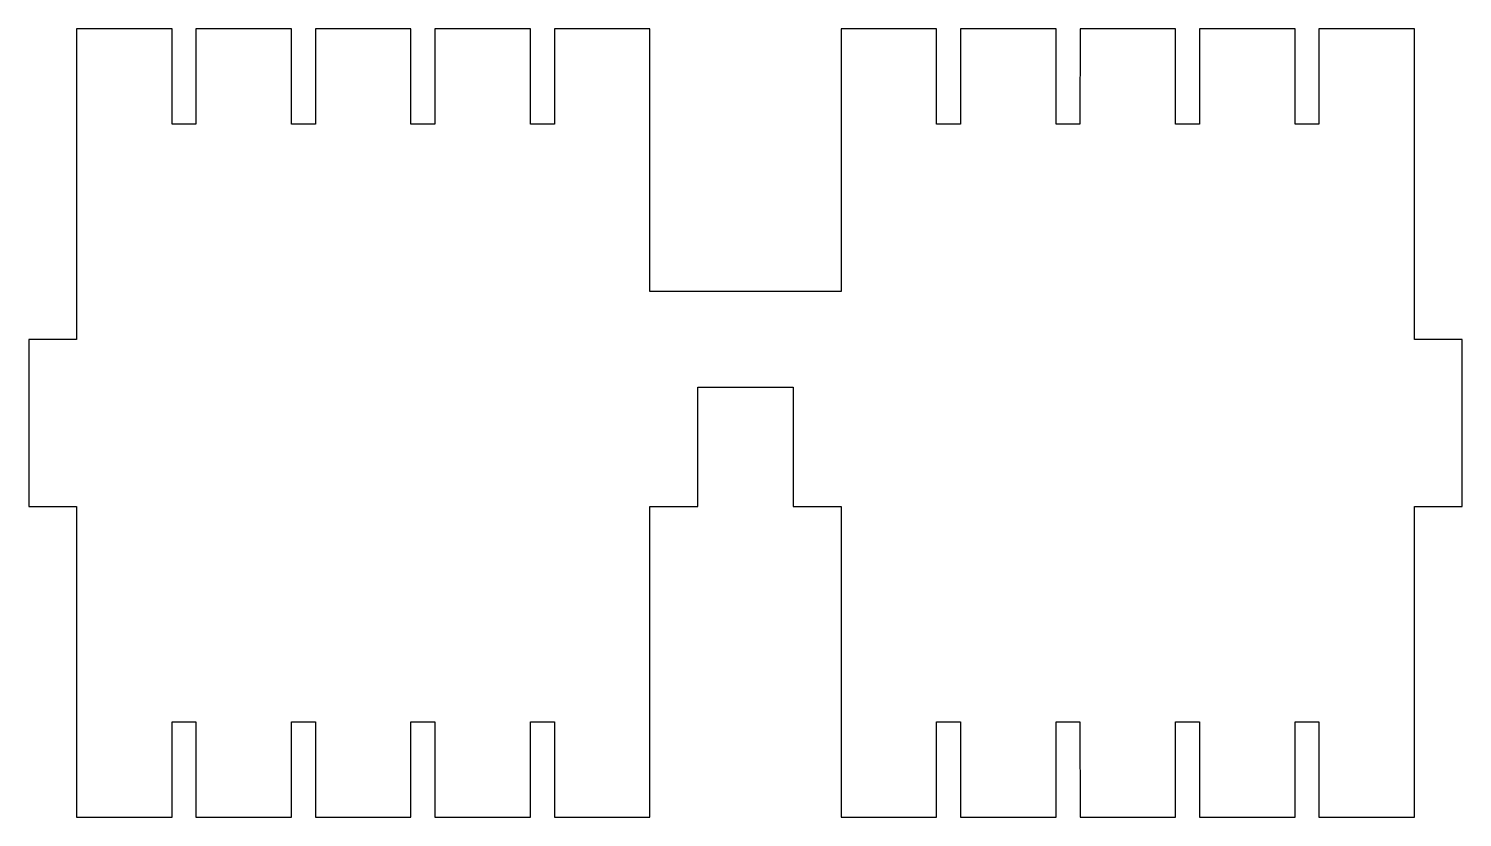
# Model space of a CAD drawing. Extents: x 0 to 30, y 0 to 16.5.
import ezdxf

# ---------------------------------------------------------------- set-up
doc = ezdxf.new("R2010")
doc.units = 0
doc.layers.add('Layer_1', color=7, linetype='CONTINUOUS')

msp = doc.modelspace()

# ---------------------------------------------------------------- linework, layer by layer
at = {"layer": 'Layer_1', "color": 7}
for p, q in [((2.999713, 16.500361), (0.999905, 16.500361)), ((0.999905, 16.500361), (0.999905, 10.000433)), ((2.999713, 14.499986), (2.999713, 16.500361)), ((5.500026, 16.500361), (3.499666, 16.500361)), ((3.499666, 16.500361), (3.499666, 14.499986)), ((5.500026, 14.499986), (5.500026, 16.500361)), ((7.999787, 16.500361), (5.999978, 16.500361)), ((5.999978, 16.500361), (5.999978, 14.499986)), ((7.999787, 14.499986), (7.999787, 16.500361)), ((10.5001, 16.500361), (8.499739, 16.500361)), ((8.499739, 16.500361), (8.499739, 14.499986)), ((10.5001, 14.499986), (10.5001, 16.500361)), ((12.999861, 16.500361), (11.000052, 16.500361)), ((11.000052, 16.500361), (11.000052, 14.499986)), ((12.999662, 10.999979), (12.999861, 16.500361)), ((16.999926, 16.500078), (16.999727, 10.999697)), ((18.999735, 16.500078), (16.999926, 16.500078)), ((18.999171, 14.499704), (18.999735, 16.500078)), ((19.499688, 16.500078), (19.499123, 14.499704)), ((21.500048, 16.500078), (19.499688, 16.500078)), ((21.499483, 14.499704), (21.500048, 16.500078)), ((22, 16.500078), (21.999436, 14.499704)), ((23.999809, 16.500078), (22, 16.500078)), ((23.999244, 14.499704), (23.999809, 16.500078)), ((24.49976, 16.500078), (24.499195, 14.499704)), ((26.50012, 16.500078), (24.49976, 16.500078)), ((26.499556, 14.499704), (26.50012, 16.500078)), ((27.000074, 16.500078), (26.999509, 14.499704)), ((28.999883, 16.500078), (27.000074, 16.500078)), ((28.999883, 10.000151), (28.999883, 16.500078)), ((3.499666, 14.499986), (2.999713, 14.499986)), ((5.999978, 14.499986), (5.500026, 14.499986)), ((8.499739, 14.499986), (7.999787, 14.499986)), ((11.000052, 14.499986), (10.5001, 14.499986)), ((19.499123, 14.499704), (18.999171, 14.499704)), ((21.999436, 14.499704), (21.499483, 14.499704)), ((24.499195, 14.499704), (23.999244, 14.499704)), ((26.999509, 14.499704), (26.499556, 14.499704)), ((16.999727, 10.999697), (12.999662, 10.999979)), ((0.999905, 10.000433), (0, 10.000433)), ((0, 10.000433), (0, 6.5002)), ((29.999788, 10.000151), (28.999883, 10.000151)), ((29.999788, 6.499918), (29.999788, 10.000151)), ((13.999927, 8.999955), (15.999927, 9.000012)), ((13.999927, 6.499946), (13.999927, 8.999955)), ((15.999927, 9.000012), (15.999927, 6.500002)), ((0, 6.5002), (0.999905, 6.5002)), ((0.999905, 6.5002), (0.999905, 0.000284)), ((12.999861, 0.000284), (12.999717, 6.506437)), ((12.999717, 6.506437), (13.999927, 6.499946)), ((15.999927, 6.500002), (16.999926, 6.500002)), ((16.999926, 6.500002), (16.999926, 0.000001)), ((28.999883, 0.000001), (28.999883, 6.499918)), ((28.999883, 6.499918), (29.999788, 6.499918)), ((2.999713, 0.000284), (2.999713, 2.000082)), ((2.999713, 2.000082), (3.499666, 2.000082)), ((3.499666, 2.000082), (3.499666, 0.000284)), ((5.500026, 0.000284), (5.500026, 2.000082)), ((5.500026, 2.000082), (5.999978, 2.000082)), ((5.999978, 2.000082), (5.999978, 0.000284)), ((7.999787, 0.000284), (7.999787, 2.000082)), ((7.999787, 2.000082), (8.499739, 2.000082)), ((8.499739, 2.000082), (8.499739, 0.000284)), ((10.5001, 0.000284), (10.5001, 2.000082)), ((10.5001, 2.000082), (11.000052, 2.000082)), ((11.000052, 2.000082), (11.000052, 0.000284)), ((18.999735, 0.000001), (18.999171, 1.9998)), ((18.999171, 1.9998), (19.499123, 1.9998)), ((19.499123, 1.9998), (19.499688, 0.000001)), ((21.500048, 0.000001), (21.499483, 1.9998)), ((21.499483, 1.9998), (21.999436, 1.9998)), ((21.999436, 1.9998), (22, 0.000001)), ((23.999809, 0.000001), (23.999244, 1.9998)), ((23.999244, 1.9998), (24.499195, 1.9998)), ((24.499195, 1.9998), (24.49976, 0.000001)), ((26.50012, 0.000001), (26.499556, 1.9998)), ((26.499556, 1.9998), (26.999509, 1.9998)), ((26.999509, 1.9998), (27.000074, 0.000001)), ((0.999905, 0.000284), (2.999713, 0.000284)), ((3.499666, 0.000284), (5.500026, 0.000284)), ((5.999978, 0.000284), (7.999787, 0.000284)), ((8.499739, 0.000284), (10.5001, 0.000284)), ((11.000052, 0.000284), (12.999861, 0.000284)), ((16.999926, 0.000001), (18.999735, 0.000001)), ((19.499688, 0.000001), (21.500048, 0.000001)), ((22, 0.000001), (23.999809, 0.000001)), ((24.49976, 0.000001), (26.50012, 0.000001)), ((27.000074, 0.000001), (28.999883, 0.000001))]:
    msp.add_line(p, q, dxfattribs=at)

doc.saveas('drawing.dxf')
